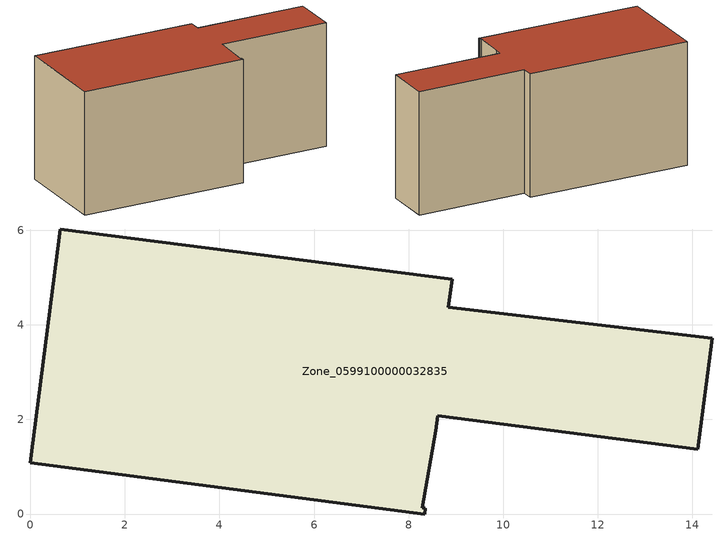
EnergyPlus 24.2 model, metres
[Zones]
Zone_0599100000032835
 floor ground (C_G): 8.58,1.76 8.29,0.13 8.36,0.12 8.34,0 0,1.08 0.64,6.03 8.92,4.97 8.85,4.38 14.42,3.72 14.12,1.38 8.62,2.08 z0
 wall outside (C_F): 8.85,4.38 8.92,4.97 0.64,6.03 0,1.08 8.34,0 8.36,0.12 8.29,0.13 8.58,1.76 8.62,2.08 14.12,1.38 14.42,3.72 8.85,4.38 z0:6.26
 roof outside (C_R): 8.34,0 8.36,0.12 8.29,0.13 8.58,1.76 8.62,2.08 14.12,1.38 14.42,3.72 8.85,4.38 8.92,4.97 0.64,6.03 0,1.08 z6.26
[BUILDING]
Pand.0599100000032835: North Axis=0; Terrain=City; Loads Convergence Tolerance Value=0.04; Temperature Convergence Tolerance Value=0.4; Solar Distribution=FullExterior; Maximum Number of Warmup Days=25; Minimum Number of Warmup Days=1
[Site:Location]
Rotterdam.The.Hague.AP_ZH_NLD Design_Conditions: Latitude=51.96; Longitude=4.45; Time Zone=1; Elevation=-4.5
[SITE:GROUNDTEMPERATURE:BUILDINGSURFACE]
18, 18, 18, 18, 18, 18, 18, 18, 18, 18, 18, 18
[MATERIAL] Thermal Absorptance=0.9; Solar Absorptance=0.7; Visible Absorptance=0.7
Name | Roughness | Thickness | Conductivity | Density | Specific Heat
G.TI.1946 | MediumSmooth | 0.15 | 1 | 540 | 1210
F.TI.1946 | Rough | 0.3 | 0.857143 | 1920 | 840
R.TI.1946 | MediumRough | 0.2 | 0.1 | 1500 | 1000
[CONSTRUCTION]
C_G: G.TI.1946
C_F: F.TI.1946
C_R: R.TI.1946
[ZONE]
Zone_0599100000032835: Type=1; Multiplier=1; Ceiling Height=Autocalculate; Volume=Autocalculate; Floor Area=autocalculate; Part of Total Floor Area=Yes
[ZONEINFILTRATION:DESIGNFLOWRATE]
Infil_Zone_0599100000032835: Zone or ZoneList or Space or SpaceList=Zone_0599100000032835; Schedule=AlwaysOn; Design Flow Rate Calculation Method=Flow/Area; Flow Rate per Floor Area=0.003; Constant Term Coefficient=1; Temperature Term Coefficient=0; Velocity Term Coefficient=0; Velocity Squared Term Coefficient=0
[HVACTEMPLATE:ZONE:IDEALLOADSAIRSYSTEM]
Zone_0599100000032835: Maximum Heating Supply Air Temperature=50; Minimum Cooling Supply Air Temperature=13; Maximum Heating Supply Air Humidity Ratio=0.0156; Minimum Cooling Supply Air Humidity Ratio=0.0077; Heating Limit=NoLimit; Cooling Limit=NoLimit; Dehumidification Control Type=ConstantSensibleHeatRatio; Cooling Sensible Heat Ratio=0.7; Dehumidification Setpoint=60; Humidification Control Type=None; Humidification Setpoint=30; Outdoor Air Method=None; Outdoor Air Flow Rate per Person=0.00944; Outdoor Air Flow Rate per Zone Floor Area=0; Outdoor Air Flow Rate per Zone=0; Demand Controlled Ventilation Type=None; Outdoor Air Economizer Type=NoEconomizer; Heat Recovery Type=None; Sensible Heat Recovery Effectiveness=0.7; Latent Heat Recovery Effectiveness=0.65
[ZONECONTROL:THERMOSTAT]
ThermostatControl_Zone_0599100000032835: Zone or ZoneList=Zone_0599100000032835; Control Type Schedule=DualSetpointControlType; Control 1=Thermostat_Zone_0599100000032835; Temperature Difference Between Cutout And Setpoint=0
[THERMOSTATSETPOINT:DUALSETPOINT]
Thermostat_Zone_0599100000032835: Heating Setpoint Temperature Schedule=HeatingSetpoint_Zone_0599100000032835; Cooling Setpoint Temperature Schedule=CoolingSetpoint_Zone_0599100000032835
[SCHEDULE:COMPACT]
HeatingSetpoint_Zone_0599100000032835: Through: 12/31, For: AllDays, Until: 24:00, 21
CoolingSetpoint_Zone_0599100000032835: Through: 12/31, For: AllDays, Until: 24:00, 24
DualSetpointControlType: Through: 12/31, For: AllDays, Until: 24:00, 4
AlwaysOn: Through: 12/31, For: AllDays, Until: 24:00, 1
